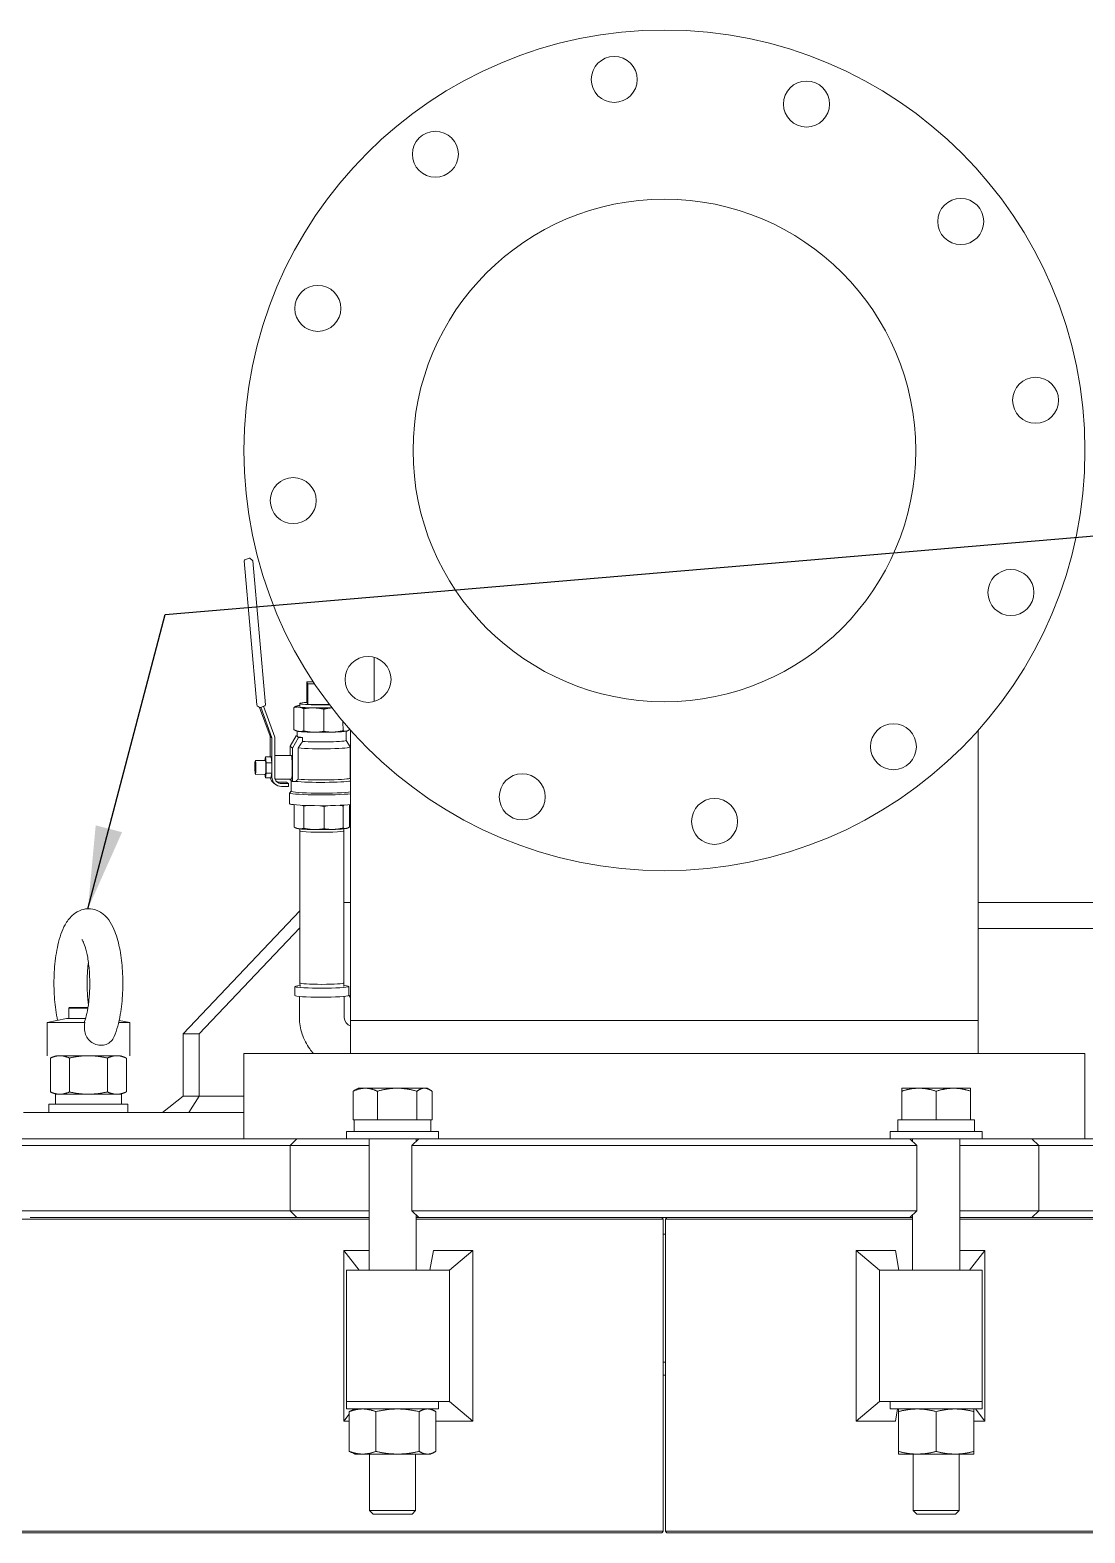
# Model space of a CAD drawing. Header units: inches. Extents: x 20 to 536, y 8 to 344.
# Drawn here: x 258.83 to 278.9, y 140.48 to 169.08 of the extents above; entities that cross this region are included whole.
import ezdxf

# ---------------------------------------------------------------- set-up
doc = ezdxf.new("R2010")
doc.units = ezdxf.units.IN
doc.header["$LTSCALE"] = 16
doc.header["$MEASUREMENT"] = 0
doc.layers.add('Symbol (ANSI)', color=7, linetype='Continuous', lineweight=25)
doc.layers.add('Visible (ANSI)', color=7, linetype='Continuous', lineweight=50)
doc.styles.add('MEMCOR Medium', font='arial.ttf')
doc.dimstyles.new('Default (ANSI)$7', dxfattribs={"dimscale": 16, "dimtxt": 0.15, "dimasz": 0.098425, "dimexe": 0.125, "dimexo": 0.0625, "dimgap": 0.031496, "dimtad": 0, "dimtih": 1, "dimtoh": 1, "dimdec": 4, "dimrnd": 1e-08, "dimzin": 3, "dimdsep": 46, "dimlunit": 5, "dimtxsty": 'MEMCOR Medium', "dimcen": 0.09, "dimdle": 0.393701, "dimclrd": 256, "dimclre": 256, "dimclrt": 256, "dimadec": 0, "dimazin": 1, "dimtfac": 0.8, "dimtofl": 0, "dimtmove": 0, "dimatfit": 3, "dimfxl": 1, "dimfrac": 1, "dimtolj": 1, "dimtzin": 4, "dimlwd": -1, "dimlwe": -1, "dimarcsym": 0})

msp = doc.modelspace()

# ---------------------------------------------------------------- linework, layer by layer
at = {"layer": 'Visible (ANSI)', "linetype": 'Continuous', "lineweight": 18}
for p, q in [((263.003096, 159.023916), (262.921486, 158.993715)), ((263.023442, 159.020594), (263.061238, 158.990145)), ((262.907932, 158.972303), (263.149002, 156.232742)), ((263.068939, 158.975715), (263.310008, 156.236155)), ((265.37808, 157.140855), (265.37808, 156.296897)), ((264.095355, 156.670317), (264.22221, 156.670738)), ((264.119144, 156.635155), (264.095355, 156.670317)), ((264.095355, 156.670317), (264.095574, 156.277421)), ((264.245539, 156.635574), (264.119144, 156.635155)), ((264.119144, 156.635155), (264.119364, 156.242259)), ((263.194499, 156.187864), (263.156702, 156.218313)), ((263.200268, 156.184573), (263.399583, 155.638325)), ((263.296455, 156.214742), (263.214844, 156.184542)), ((263.435318, 155.609537), (263.224242, 156.188019)), ((263.275117, 156.206846), (263.489464, 155.6194)), ((263.854128, 156.184995), (263.854366, 155.759518)), ((263.897469, 156.210778), (263.889858, 156.207265)), ((263.965873, 156.206467), (263.964152, 156.260465)), ((264.038609, 156.162001), (264.038847, 155.736523)), ((264.119364, 156.242259), (264.095574, 156.277421)), ((264.524482, 156.243602), (264.119364, 156.242259)), ((264.424737, 156.154216), (264.424975, 155.728738)), ((264.786464, 155.916151), (264.786562, 155.740724)), ((263.435318, 155.609537), (263.399583, 155.638325)), ((263.399583, 155.638325), (263.399803, 155.244104)), ((263.435737, 154.859151), (263.435318, 155.609537)), ((263.489464, 155.6194), (263.489793, 155.029607)), ((263.89856, 155.647859), (263.782661, 155.446052)), ((263.823756, 155.412945), (263.939655, 155.614753)), ((263.897732, 155.739133), (263.869328, 155.752207)), ((263.917645, 155.647966), (263.89856, 155.647859)), ((263.89856, 155.647859), (263.919107, 155.631306)), ((263.917653, 155.633653), (263.917597, 155.733667)), ((263.919107, 155.631306), (263.939655, 155.614753)), ((263.939655, 155.614753), (264.018872, 155.615198)), ((264.018872, 155.615198), (264.018914, 155.539765)), ((264.848695, 155.55874), (264.848597, 155.734187)), ((264.868456, 155.739675), (264.876066, 155.743188)), ((264.911793, 155.771213), (264.911796, 155.765458)), ((264.93208, 150.225967), (264.93208, 155.7484)), ((276.86808, 150.225967), (276.86808, 155.7484)), ((263.782661, 155.446052), (263.782758, 155.271951)), ((263.782661, 155.446052), (263.823756, 155.412945)), ((263.824111, 154.776896), (263.823756, 155.412945)), ((263.934086, 155.413565), (263.934417, 154.821068)), ((264.848695, 155.559289), (264.921131, 155.434328)), ((264.92183, 154.84056), (264.921499, 155.433058)), ((263.119207, 155.172522), (263.308738, 155.173586)), ((263.298605, 155.173529), (263.309359, 155.243596)), ((263.309359, 155.243596), (263.417662, 155.244204)), ((263.309359, 155.243596), (263.323159, 155.13227)), ((263.323159, 155.13227), (263.431463, 155.132878)), ((263.323159, 155.13227), (263.323271, 154.931762)), ((263.417662, 155.244204), (263.431463, 155.132878)), ((263.431463, 155.132878), (263.431575, 154.932371)), ((263.489659, 155.270304), (263.802152, 155.27206)), ((263.489793, 155.029607), (263.489889, 154.859455)), ((263.120673, 154.911526), (263.310204, 154.912591)), ((263.309583, 154.842581), (263.300911, 154.912538)), ((263.323271, 154.931762), (263.309583, 154.842581)), ((263.309583, 154.842581), (263.420477, 154.843204)), ((263.323271, 154.931762), (263.431575, 154.932371)), ((263.431575, 154.932371), (263.422031, 154.870193)), ((263.466266, 154.749299), (263.502001, 154.720511)), ((263.49703, 154.817939), (263.804693, 154.819667)), ((263.710954, 154.764941), (263.578833, 154.764199)), ((263.614568, 154.735411), (263.746689, 154.736153)), ((263.746689, 154.736153), (263.710954, 154.764941)), ((263.746689, 154.736153), (263.746719, 154.681942)), ((263.783011, 154.819545), (263.783016, 154.810002)), ((263.803564, 154.793449), (263.783016, 154.810002)), ((263.80186, 154.590582), (263.801746, 154.794913)), ((263.824111, 154.776896), (263.803564, 154.793449)), ((263.885303, 154.77724), (263.824111, 154.776896)), ((264.92183, 154.841662), (264.93208, 154.831465)), ((263.746719, 154.681942), (263.614598, 154.6812)), ((263.771368, 154.354201), (263.771253, 154.560002)), ((263.80186, 154.591773), (263.772507, 154.562507)), ((263.855401, 153.907308), (263.855163, 154.332786)), ((264.039881, 153.884314), (264.039644, 154.309791)), ((264.42601, 153.876529), (264.425772, 154.302006)), ((264.787597, 153.888514), (264.787359, 154.313992)), ((264.912831, 153.913249), (264.912595, 154.335087)), ((263.898767, 153.886924), (263.870363, 153.899997)), ((263.966661, 153.874871), (263.965506, 153.837311)), ((264.80161, 153.875337), (264.802807, 153.837779)), ((264.86949, 153.887466), (264.8771, 153.890979)), ((263.965505, 153.837258), (263.967122, 150.942395)), ((264.802808, 153.837725), (264.804425, 150.942862)), ((264.93208, 152.475967), (264.803568, 152.475967)), ((282.754894, 152.475967), (276.86808, 152.475967)), ((263.966356, 152.312839), (261.743859, 149.975967)), ((262.052876, 149.975967), (263.966538, 151.98811)), ((281.377697, 151.975967), (276.86808, 151.975967)), ((263.873308, 150.703854), (263.873213, 150.874371)), ((263.969289, 150.874372), (263.967123, 150.942341)), ((264.802334, 150.874837), (264.804424, 150.942809)), ((264.898505, 150.704446), (264.89841, 150.874944)), ((259.58108, 150.475967), (259.56858, 150.463467)), ((259.932569, 150.463467), (259.56858, 150.463467)), ((259.56858, 150.463467), (259.56858, 150.266972)), ((259.58108, 150.475967), (259.934621, 150.475967)), ((263.958975, 150.285074), (263.958751, 150.685802)), ((264.811129, 150.282798), (264.810903, 150.68607)), ((264.896628, 150.701625), (264.896628, 150.703136)), ((264.896628, 150.703136), (264.93208, 150.667775)), ((264.93208, 150.673489), (264.898503, 150.706979)), ((259.528237, 150.266972), (259.156178, 150.187889)), ((259.873544, 150.187889), (259.156178, 150.187889)), ((259.156178, 149.557967), (259.156178, 150.187889)), ((259.888807, 150.266972), (259.528237, 150.266972)), ((260.730981, 150.187889), (260.519276, 150.187889)), ((260.529104, 150.230799), (260.730981, 150.187889)), ((260.730981, 149.557967), (260.730981, 150.187889)), ((264.93108, 150.225967), (276.86908, 150.225967)), ((264.93108, 150.225967), (264.93108, 149.600967)), ((276.86908, 150.225967), (276.86908, 149.600967)), ((261.743859, 149.975967), (262.052876, 149.975967)), ((261.743859, 148.788467), (261.743859, 149.975967)), ((262.052876, 149.975967), (262.052876, 148.788467)), ((262.90008, 149.600967), (278.90008, 149.600967)), ((262.90008, 149.600967), (262.90008, 147.975967)), ((278.90008, 149.600967), (278.90008, 147.975967)), ((259.31858, 149.557967), (259.221892, 149.512881)), ((259.221892, 148.869054), (259.221892, 149.512881)), ((260.422512, 149.557967), (259.464648, 149.557967)), ((259.582736, 148.869054), (259.582736, 149.512881)), ((260.304424, 148.869054), (260.304424, 149.512881)), ((260.56858, 149.557967), (260.665268, 149.512881)), ((260.665268, 148.869054), (260.665268, 149.512881)), ((259.31858, 148.823967), (259.221892, 148.869054)), ((259.318104, 148.823967), (259.318104, 148.635967)), ((259.318104, 148.823967), (260.57608, 148.823967)), ((260.56858, 148.823967), (260.665268, 148.869054)), ((260.57608, 148.823967), (260.57608, 148.635967)), ((261.743859, 148.788467), (261.350086, 148.475967)), ((262.052876, 148.788467), (261.743859, 148.788467)), ((262.052876, 148.788467), (261.852239, 148.475967)), ((262.90008, 148.788467), (262.052876, 148.788467)), ((264.978945, 148.335596), (264.978945, 148.881005)), ((265.073948, 148.939596), (265.019899, 148.908391)), ((265.209508, 148.939596), (265.073948, 148.939596)), ((265.815573, 148.939596), (265.209508, 148.939596)), ((265.440072, 148.335596), (265.440072, 148.881005)), ((266.336013, 148.939596), (265.815573, 148.939596)), ((266.191075, 148.335596), (266.191075, 148.881005)), ((266.385948, 148.939596), (266.336013, 148.939596)), ((266.385948, 148.939596), (266.439997, 148.908391)), ((266.480951, 148.335596), (266.480951, 148.881005)), ((275.742212, 148.939596), (275.414212, 148.939596)), ((275.414212, 148.335596), (275.414212, 148.881005)), ((276.398212, 148.939596), (275.742212, 148.939596)), ((276.070212, 148.335596), (276.070212, 148.881005)), ((276.726212, 148.939596), (276.398212, 148.939596)), ((276.726212, 148.335596), (276.726212, 148.881005)), ((258.706327, 148.475967), (259.336363, 148.475967)), ((260.69358, 148.635967), (259.19358, 148.635967)), ((259.19358, 148.635967), (259.19358, 148.475967)), ((262.90008, 148.475967), (259.336363, 148.475967)), ((260.69358, 148.635967), (260.69358, 148.475967)), ((265.209508, 148.335596), (264.978945, 148.335596)), ((265.000448, 148.335592), (266.459448, 148.335592)), ((265.000448, 148.116592), (265.000448, 148.335592)), ((265.073948, 148.335596), (265.073948, 148.335592)), ((265.440072, 148.335596), (265.209508, 148.335596)), ((265.815573, 148.335596), (265.440072, 148.335596)), ((266.191075, 148.335596), (265.815573, 148.335596)), ((266.336013, 148.335596), (266.191075, 148.335596)), ((266.480951, 148.335596), (266.336013, 148.335596)), ((266.385948, 148.335596), (266.385948, 148.335592)), ((266.459448, 148.116592), (266.459448, 148.335592)), ((275.340712, 148.335592), (276.799712, 148.335592)), ((275.340712, 148.116592), (275.340712, 148.335592)), ((275.742212, 148.335596), (275.414212, 148.335596)), ((275.414212, 148.335596), (275.414212, 148.335592)), ((276.070212, 148.335596), (275.742212, 148.335596)), ((276.398212, 148.335596), (276.070212, 148.335596)), ((276.726212, 148.335596), (276.398212, 148.335596)), ((276.726212, 148.335596), (276.726212, 148.335592)), ((276.799712, 148.116592), (276.799712, 148.335592)), ((259.17693, 147.975967), (258.356136, 147.975967)), ((259.17693, 147.975967), (263.680172, 147.975967)), ((263.909439, 147.975967), (263.680172, 147.975967)), ((263.909439, 147.975967), (263.779439, 147.845967)), ((263.909439, 147.975967), (264.577469, 147.975967)), ((264.577469, 147.975967), (264.849984, 147.975967)), ((264.849984, 147.975967), (264.993543, 147.975967)), ((266.604948, 148.116592), (264.854948, 148.116592)), ((264.854948, 147.975967), (264.854948, 148.116592)), ((264.993543, 147.975967), (266.227819, 147.975967)), ((265.282448, 147.975967), (265.282448, 145.475967)), ((266.227819, 147.975967), (266.097819, 147.845967)), ((266.177448, 147.975967), (266.177448, 147.925597)), ((266.227819, 147.975967), (266.327672, 147.975967)), ((266.327672, 147.975967), (266.603768, 147.975967)), ((266.603768, 147.975967), (267.594293, 147.975967)), ((266.604948, 147.975967), (266.604948, 148.116592)), ((267.783311, 147.975967), (267.594293, 147.975967)), ((268.462943, 147.975967), (267.783311, 147.975967)), ((268.462943, 147.975967), (273.337217, 147.975967)), ((274.016849, 147.975967), (273.337217, 147.975967)), ((274.205867, 147.975967), (274.016849, 147.975967)), ((274.205867, 147.975967), (275.196392, 147.975967)), ((276.945212, 148.116592), (275.195212, 148.116592)), ((275.195212, 147.975967), (275.195212, 148.116592)), ((275.196392, 147.975967), (275.472488, 147.975967)), ((275.472488, 147.975967), (275.572341, 147.975967)), ((275.572341, 147.975967), (275.702341, 147.845967)), ((275.572341, 147.975967), (276.806616, 147.975967)), ((275.622712, 147.975967), (275.622712, 147.925597)), ((276.517712, 147.975967), (276.517712, 145.475967)), ((276.806616, 147.975967), (276.950176, 147.975967)), ((276.945212, 147.975967), (276.945212, 148.116592)), ((276.950176, 147.975967), (277.222691, 147.975967)), ((277.222691, 147.975967), (277.89072, 147.975967)), ((278.119988, 147.975967), (277.89072, 147.975967)), ((277.89072, 147.975967), (278.02072, 147.845967)), ((278.119988, 147.975967), (282.62323, 147.975967)), ((258.464227, 147.845967), (259.115651, 147.845967)), ((263.642432, 147.845967), (259.115651, 147.845967)), ((263.642432, 147.845967), (263.779439, 147.845967)), ((264.547289, 147.845967), (263.779439, 147.845967)), ((263.779439, 147.845967), (263.779439, 146.605967)), ((264.821105, 147.845967), (264.547289, 147.845967)), ((265.121837, 147.845967), (264.821105, 147.845967)), ((265.121837, 147.845967), (265.282448, 147.845967)), ((266.305847, 147.845967), (266.097819, 147.845967)), ((266.097819, 147.845967), (266.097819, 146.605967)), ((266.58326, 147.845967), (266.305847, 147.845967)), ((267.721795, 147.845967), (266.58326, 147.845967)), ((267.721795, 147.845967), (267.910813, 147.845967)), ((267.910813, 147.845967), (268.450203, 147.845967)), ((273.349957, 147.845967), (268.450203, 147.845967)), ((273.349957, 147.845967), (273.889347, 147.845967)), ((273.889347, 147.845967), (274.078365, 147.845967)), ((275.2169, 147.845967), (274.078365, 147.845967)), ((275.494313, 147.845967), (275.2169, 147.845967)), ((275.702341, 147.845967), (275.494313, 147.845967)), ((275.702341, 147.845967), (275.702341, 146.605967)), ((276.517712, 147.845967), (276.678323, 147.845967)), ((276.979055, 147.845967), (276.678323, 147.845967)), ((277.252871, 147.845967), (276.979055, 147.845967)), ((278.02072, 147.845967), (277.252871, 147.845967)), ((278.02072, 147.845967), (278.157728, 147.845967)), ((278.02072, 147.845967), (278.02072, 146.605967)), ((282.684509, 147.845967), (278.157728, 147.845967)), ((265.282448, 146.444717), (256.62429, 146.444717)), ((259.115651, 146.605967), (258.464227, 146.605967)), ((258.833686, 146.475967), (263.909439, 146.475967)), ((259.115651, 146.605967), (263.642432, 146.605967)), ((263.779439, 146.605967), (263.642432, 146.605967)), ((263.779439, 146.605967), (264.547289, 146.605967)), ((263.909439, 146.475967), (263.779439, 146.605967)), ((264.577469, 146.475967), (263.909439, 146.475967)), ((264.547289, 146.605967), (264.821105, 146.605967)), ((264.849984, 146.475967), (264.577469, 146.475967)), ((264.821105, 146.605967), (265.121837, 146.605967)), ((264.994335, 146.475967), (264.849984, 146.475967)), ((264.994335, 146.475967), (265.282448, 146.475967)), ((265.282448, 146.605967), (265.121837, 146.605967)), ((266.097819, 146.605967), (266.305847, 146.605967)), ((266.227819, 146.475967), (266.097819, 146.605967)), ((266.177448, 146.526338), (266.177448, 145.475967)), ((266.177448, 146.475967), (266.227819, 146.475967)), ((270.878262, 146.444717), (266.177448, 146.444717)), ((266.327672, 146.475967), (266.227819, 146.475967)), ((266.305847, 146.605967), (266.58326, 146.605967)), ((266.603768, 146.475967), (266.327672, 146.475967)), ((266.58326, 146.605967), (267.721795, 146.605967)), ((267.594293, 146.475967), (266.603768, 146.475967)), ((267.594293, 146.475967), (267.783311, 146.475967)), ((267.910813, 146.605967), (267.721795, 146.605967)), ((267.783311, 146.475967), (268.118013, 146.475967)), ((268.450203, 146.605967), (267.910813, 146.605967)), ((268.118013, 146.475967), (270.853857, 146.475967)), ((268.450203, 146.605967), (273.349957, 146.605967)), ((270.946303, 146.475967), (270.853857, 146.475967)), ((270.878262, 140.507217), (270.878262, 146.444717)), ((275.622712, 146.444717), (270.921898, 146.444717)), ((270.921898, 146.444717), (270.921898, 140.507217)), ((270.946303, 146.475967), (273.682147, 146.475967)), ((273.889347, 146.605967), (273.349957, 146.605967)), ((273.682147, 146.475967), (274.016849, 146.475967)), ((274.078365, 146.605967), (273.889347, 146.605967)), ((274.016849, 146.475967), (274.205867, 146.475967)), ((274.078365, 146.605967), (275.2169, 146.605967)), ((275.196392, 146.475967), (274.205867, 146.475967)), ((275.472488, 146.475967), (275.196392, 146.475967)), ((275.2169, 146.605967), (275.494313, 146.605967)), ((275.572341, 146.475967), (275.472488, 146.475967)), ((275.494313, 146.605967), (275.702341, 146.605967)), ((275.572341, 146.475967), (275.702341, 146.605967)), ((275.572341, 146.475967), (275.622712, 146.475967)), ((275.622712, 146.526338), (275.622712, 145.475967)), ((276.678323, 146.605967), (276.517712, 146.605967)), ((276.517712, 146.475967), (276.805825, 146.475967)), ((285.17587, 146.444717), (276.517712, 146.444717)), ((276.678323, 146.605967), (276.979055, 146.605967)), ((276.950176, 146.475967), (276.805825, 146.475967)), ((277.222691, 146.475967), (276.950176, 146.475967)), ((276.979055, 146.605967), (277.252871, 146.605967)), ((277.89072, 146.475967), (277.222691, 146.475967)), ((277.252871, 146.605967), (278.02072, 146.605967)), ((277.89072, 146.475967), (278.02072, 146.605967)), ((277.89072, 146.475967), (282.966474, 146.475967)), ((278.157728, 146.605967), (278.02072, 146.605967)), ((278.157728, 146.605967), (282.684509, 146.605967)), ((270.878262, 146.160967), (270.921898, 146.160967)), ((264.802852, 145.850813), (264.802852, 142.601121)), ((264.802852, 145.850813), (265.282448, 145.850813)), ((264.802852, 145.850813), (265.094206, 145.475967)), ((266.506679, 145.850813), (266.440803, 145.475967)), ((266.506679, 145.850813), (267.254513, 145.850813)), ((267.254513, 145.850813), (266.81058, 145.475967)), ((267.254513, 142.601121), (267.254513, 145.850813)), ((274.545647, 145.850813), (274.545647, 142.601121)), ((274.545647, 145.850813), (275.293481, 145.850813)), ((274.545647, 145.850813), (274.98958, 145.475967)), ((275.293481, 145.850813), (275.359357, 145.475967)), ((276.517712, 145.850813), (276.997308, 145.850813)), ((276.997308, 145.850813), (276.705954, 145.475967)), ((276.997308, 142.601121), (276.997308, 145.850813)), ((264.854948, 145.475967), (266.588135, 145.475967)), ((264.854948, 142.975967), (264.854948, 145.475967)), ((266.588135, 145.475967), (266.81058, 145.475967)), ((266.81058, 142.975967), (266.81058, 145.475967)), ((275.212025, 145.475967), (274.98958, 145.475967)), ((274.98958, 145.475967), (274.98958, 142.975967)), ((275.212025, 145.475967), (276.945212, 145.475967)), ((276.945212, 142.975967), (276.945212, 145.475967)), ((270.878262, 143.725967), (270.921898, 143.725967)), ((270.921898, 143.475967), (270.878262, 143.475967)), ((264.802852, 142.601121), (264.906821, 142.734885)), ((266.588135, 142.975967), (264.854948, 142.975967)), ((266.588135, 142.975967), (264.854948, 142.975967)), ((264.854948, 142.975967), (264.854948, 142.835342)), ((264.854948, 142.835342), (266.604948, 142.835342)), ((264.906821, 142.02821), (264.906821, 142.783475)), ((265.010948, 142.835342), (264.951708, 142.807718)), ((264.970097, 142.816293), (264.984903, 142.835342)), ((265.412233, 142.02821), (265.412233, 142.783475)), ((266.23536, 142.02821), (266.23536, 142.783475)), ((266.448948, 142.835342), (266.508188, 142.807718)), ((266.466995, 142.826927), (266.465516, 142.835342)), ((266.553075, 142.02821), (266.553075, 142.783475)), ((266.81058, 142.975967), (266.588135, 142.975967)), ((266.604948, 142.975967), (266.604948, 142.835342)), ((267.254513, 142.601121), (266.81058, 142.975967)), ((274.545647, 142.601121), (274.98958, 142.975967)), ((274.98958, 142.975967), (275.212025, 142.975967)), ((275.195212, 142.975967), (275.195212, 142.835342)), ((275.195212, 142.835342), (276.945212, 142.835342)), ((276.945212, 142.975967), (275.212025, 142.975967)), ((276.945212, 142.975967), (275.212025, 142.975967)), ((275.293481, 142.601121), (275.334643, 142.835342)), ((275.351212, 142.02821), (275.351212, 142.783475)), ((276.070212, 142.02821), (276.070212, 142.783475)), ((276.789212, 142.02821), (276.789212, 142.783475)), ((276.997308, 142.601121), (276.815257, 142.835342)), ((276.945212, 142.975967), (276.945212, 142.835342)), ((264.906821, 142.601121), (264.802852, 142.601121)), ((267.254513, 142.601121), (266.553075, 142.601121)), ((275.293481, 142.601121), (274.545647, 142.601121)), ((276.997308, 142.601121), (276.789212, 142.601121)), ((265.010948, 141.976342), (264.951708, 142.003966)), ((265.010948, 141.976342), (265.159527, 141.976342)), ((265.159527, 141.976342), (265.823796, 141.976342)), ((265.292448, 141.976342), (265.292448, 140.901707)), ((265.823796, 141.976342), (266.394218, 141.976342)), ((266.167448, 141.976342), (266.167448, 140.901707)), ((266.394218, 141.976342), (266.448948, 141.976342)), ((266.448948, 141.976342), (266.508188, 142.003966)), ((275.351212, 141.976342), (275.710712, 141.976342)), ((275.632712, 141.976342), (275.632712, 140.901707)), ((275.710712, 141.976342), (276.429712, 141.976342)), ((276.429712, 141.976342), (276.789212, 141.976342)), ((276.507712, 141.976342), (276.507712, 140.901707)), ((265.292448, 140.901707), (266.167448, 140.901707)), ((265.360609, 140.835592), (265.292448, 140.901707)), ((266.099287, 140.835592), (265.360609, 140.835592)), ((266.099287, 140.835592), (266.167448, 140.901707)), ((275.632712, 140.901707), (276.507712, 140.901707)), ((275.700873, 140.835592), (275.632712, 140.901707)), ((276.439551, 140.835592), (275.700873, 140.835592)), ((276.439551, 140.835592), (276.507712, 140.901707)), ((245.898858, 140.507217), (270.878262, 140.507217)), ((270.853857, 140.475967), (245.930108, 140.475967)), ((270.921898, 140.507217), (295.901301, 140.507217)), ((295.870051, 140.475967), (270.946303, 140.475967))]:
    msp.add_line(p, q, dxfattribs=at)
for centre, radius in [((270.90008, 161.075967), 8), ((269.945477, 168.136729), 0.4375), ((273.603751, 167.668068), 0.4375), ((266.542989, 166.713465), 0.4375), ((270.90008, 161.075967), 4.781), ((276.537578, 165.433059), 0.4375), ((264.307979, 163.779638), 0.4375), ((277.960842, 162.03057), 0.4375), ((263.839318, 160.121365), 0.4375), ((277.492181, 158.372297), 0.4375), ((265.262582, 156.718876), 0.4375), ((275.257171, 155.43847), 0.4375), ((268.196409, 154.483867), 0.4375), ((271.854683, 154.015206), 0.4375)]:
    msp.add_circle(centre, radius, dxfattribs=at)
for centre, start, end in [((263.010343, 159.004334), 51.1451734, 110.3074223), ((262.928732, 158.974133), 110.3074223, 185.0288218), ((263.048139, 158.973885), 5.0288218, 51.1451734), ((263.169801, 156.234573), 185.0288218, 231.1451734), ((263.207598, 156.204124), 231.1451734, 290.3074223), ((263.289209, 156.234325), 290.3074223, 5.0288218)]:
    msp.add_arc(centre, 0.02088, start, end, dxfattribs=at)
for centre, major_axis, ratio, start_param, end_param in [((264.382833, 156.206753), (-0.49, -0.000274), 0.063877424, 5.96952264, 6.754920803), ((264.382833, 156.206753), (-0.49, -0.000274), 0.063877424, 5.732161641, 5.96952264), ((264.382803, 156.260753), (-0.418652, -0.000234), 0.063877424, 5.46844588, 8.214235805), ((264.382833, 156.206753), (0.49, 0.000274), 0.063877424, 3.61332815, 4.398726313), ((264.382833, 156.206753), (0.49, 0.000274), 0.063877424, 4.398726313, 5.114675457), ((264.383091, 155.7437), (-0.49, -0.000274), 0.063877424, 0.137700665, 0.471735496), ((264.383153, 155.633913), (-0.4655, -0.00026), 0.063877424, 0, 0.079036415), ((264.383153, 155.633913), (-0.4655, -0.00026), 0.063877424, 0.079036415, 0.671996786), ((264.383091, 155.7437), (-0.49, -0.000274), 0.063877424, 0.471735496, 1.25713366), ((264.383091, 155.7437), (-0.49, -0.000274), 0.063877424, 1.25713366, 2.042531823), ((264.383091, 155.7437), (0.49, 0.000274), 0.063877424, 5.184124477, 5.96952264), ((264.383091, 155.7437), (0.49, 0.000274), 0.063877424, 5.96952264, 6.145484642), ((264.383265, 155.432757), (0.538234, 0.000301), 0.063877424, 3.72505216, 6.320148843), ((264.383195, 155.55848), (0.4655, 0.00026), 0.063877424, 3.81358944, 6.283185307), ((263.309471, 155.043088), (-0.000733, 0.130498), 0.078792909, 3.141592654, 6.283185307), ((263.803423, 155.045863), (0.001271, -0.226196), 0.078792909, 0, 3.141592654), ((263.578763, 154.888943), (-0.112497, -0.139644), 0.994842375, 5.64694304, 6.283185307), ((263.600792, 154.871197), (-0.169092, -0.076103), 0.82691528, 5.791057542, 5.961509493), ((263.614498, 154.860155), (-0.112497, -0.139644), 0.994842375, 5.393620441, 6.964416768), ((263.614498, 154.860155), (-0.078419, -0.097342), 0.994842375, 5.393620441, 6.964416768), ((263.578763, 154.888943), (-0.078419, -0.097342), 0.994842375, 0.1855679, 0.681231461), ((264.38362, 154.796708), (0.581875, 0.000325), 0.063877424, 3.684099124, 5.942604718), ((264.383596, 154.84026), (0.538234, 0.000301), 0.063877424, 3.72505216, 6.283185307), ((264.383752, 154.560345), (-0.6125, -0.000342), 0.063877424, 6.219133374, 8.962889912), ((264.383735, 154.590907), (-0.581875, -0.000325), 0.063877424, 0, 2.800421045), ((264.383867, 154.354544), (-0.6125, -0.000342), 0.063877424, 0, 2.679283588), ((264.384126, 153.891491), (-0.49, -0.000274), 0.063877424, 0.137700665, 0.471735496), ((264.384126, 153.891491), (-0.49, -0.000274), 0.063877424, 0.471735496, 1.25713366), ((264.384126, 153.891491), (0.49, 0.000274), 0.063877424, 5.184124477, 5.96952264), ((264.384126, 153.891491), (0.49, 0.000274), 0.063877424, 5.96952264, 6.145484642), ((264.384156, 153.837491), (0.418652, 0.000234), 0.063877424, 3.139592398, 6.285185563), ((264.384126, 153.891491), (-0.49, -0.000274), 0.063877424, 1.25713366, 2.042531823), ((264.385811, 150.874658), (-0.512598, -0.000286), 0.063877424, 5.6629406, 10.045022668), ((264.385773, 150.942629), (0.418652, 0.000234), 0.063877424, 3.141592654, 6.283185307), ((264.385907, 150.70414), (-0.512598, -0.000286), 0.063877424, 0, 3.05596752), ((264.385621, 151.215692), (-0.512546, 0.51226), 0.036329642, 3.092301463, 3.177926597), ((264.976326, 150.282798), (-0.16369, 0.022316), 0.997919597, 0.135773269, 1.428574318)]:
    msp.add_ellipse(centre, major_axis=major_axis, ratio=ratio, start_param=start_param, end_param=end_param, dxfattribs=at)
msp.add_ellipse((263.11994, 155.042024), major_axis=(-0.000733, 0.130498), ratio=0.078792909, dxfattribs=at)
for points, weights in [([(263.854128, 156.184995), (263.87256, 156.199279), (263.889858, 156.207265)], [1.07162109099, 1.06288726491, 1.04083918758]), ([(263.946358, 156.192285), (263.902063, 156.197806), (263.854128, 156.184995)], [1, 1.0562990584, 1.07162109099]), ([(264.038609, 156.162001), (263.990653, 156.186764), (263.946358, 156.192285)], [1.07162109099, 1.0562990584, 1]), ([(264.231663, 156.176896), (264.13895, 156.178765), (264.038609, 156.162001)], [1, 1.0562990584, 1.07162109099]), ([(264.424737, 156.154216), (264.324375, 156.175026), (264.231663, 156.176896)], [1.07162109099, 1.0562990584, 1]), ([(264.575175, 156.17744), (264.502838, 156.172421), (264.424737, 156.154216)], [1.01764138006, 1.05885478688, 1.07162109099]), ([(263.854366, 155.759518), (263.902321, 155.734754), (263.946617, 155.729233)], [1.07162109099, 1.0562990584, 1]), ([(263.946617, 155.729233), (263.990912, 155.723712), (264.038847, 155.736523)], [1, 1.0562990584, 1.07162109099]), ([(264.038847, 155.736523), (264.139209, 155.715712), (264.231921, 155.713843)], [1.07162109099, 1.0562990584, 1]), ([(264.231921, 155.713843), (264.324634, 155.711974), (264.424975, 155.728738)], [1, 1.0562990584, 1.07162109099]), ([(264.424975, 155.728738), (264.518959, 155.713066), (264.605779, 155.715943)], [1.07162109099, 1.0562990584, 1]), ([(264.605779, 155.715943), (264.692599, 155.718821), (264.786562, 155.740724)], [1, 1.0562990584, 1.07162109099]), ([(264.786562, 155.740724), (264.81912, 155.728364), (264.84919, 155.734303)], [1.07162109099, 1.0562990584, 1]), ([(264.84919, 155.734303), (264.879259, 155.740242), (264.911796, 155.765458)], [1, 1.0562990584, 1.07162109099]), ([(264.018914, 155.539765), (263.979573, 155.482927), (263.934086, 155.413565)], [1, 1.00361912604, 1]), ([(263.934417, 154.821068), (263.910817, 154.800242), (263.885303, 154.77724)], [1.00000480453, 1.0009720909, 1]), ([(263.855163, 154.332786), (263.856142, 154.333545), (263.857117, 154.334285)], [1.05740736242, 1.05716060999, 1.05687603105]), ([(263.859842, 154.333996), (263.857511, 154.333413), (263.855163, 154.332786)], [1.05650422017, 1.05700586492, 1.05740736242]), ([(264.039644, 154.309791), (264.024647, 154.317535), (264.010252, 154.323333)], [1.05740736242, 1.05484929998, 1.04822590857]), ([(264.110029, 154.319394), (264.07564, 154.315805), (264.039644, 154.309791)], [1.04619416051, 1.05447386294, 1.05740736242]), ([(264.425772, 154.302006), (264.386012, 154.310251), (264.34817, 154.315465)], [1.05740736242, 1.05416875594, 1.04441401894]), ([(264.497497, 154.316161), (264.46251, 154.31057), (264.425772, 154.302006)], [1.04466695344, 1.05421092691, 1.05740736242]), ([(264.787359, 154.313992), (264.756299, 154.319171), (264.72654, 154.322305)], [1.05740736242, 1.05470433012, 1.04746213374]), ([(264.804965, 154.326366), (264.796323, 154.320939), (264.787359, 154.313992)], [1.04974165739, 1.05515307424, 1.05740736242]), ([(263.855401, 153.907308), (263.903356, 153.882545), (263.947651, 153.877024)], [1.05740736242, 1.04927042368, 1]), ([(263.947651, 153.877024), (263.991947, 153.871502), (264.039881, 153.884314)], [1, 1.04927042368, 1.05740736242]), ([(264.039881, 153.884314), (264.140243, 153.863503), (264.232956, 153.861634)], [1.05740736242, 1.04927042368, 1]), ([(264.232956, 153.861634), (264.325669, 153.859765), (264.42601, 153.876529)], [1, 1.04927042368, 1.05740736242]), ([(264.42601, 153.876529), (264.519994, 153.860856), (264.606814, 153.863734)], [1.05740736242, 1.04927042368, 1]), ([(264.606814, 153.863734), (264.693634, 153.866612), (264.787597, 153.888514)], [1, 1.04927042368, 1.05740736242]), ([(264.787597, 153.888514), (264.820155, 153.876155), (264.850224, 153.882094)], [1.05740736242, 1.04927042368, 1]), ([(264.850224, 153.882094), (264.880294, 153.888033), (264.912831, 153.913249)], [1, 1.04927042368, 1.05740736242]), ([(259.402314, 149.557967), (259.31858, 149.557967), (259.221892, 149.512881)], [1, 1.0379548493, 1]), ([(259.582736, 149.512881), (259.486048, 149.557967), (259.402314, 149.557967)], [1, 1.0379548493, 1]), ([(259.94358, 149.557967), (259.776112, 149.557967), (259.582736, 149.512881)], [1, 1.0379548493, 1]), ([(260.304424, 149.512881), (260.111048, 149.557967), (259.94358, 149.557967)], [1, 1.0379548493, 1]), ([(260.484846, 149.557967), (260.401112, 149.557967), (260.304424, 149.512881)], [1, 1.0379548493, 1]), ([(260.665268, 149.512881), (260.56858, 149.557967), (260.484846, 149.557967)], [1, 1.0379548493, 1]), ([(259.221892, 148.869054), (259.31858, 148.823967), (259.402314, 148.823967)], [1, 1.0379548493, 1]), ([(259.402314, 148.823967), (259.486048, 148.823967), (259.582736, 148.869054)], [1, 1.0379548493, 1]), ([(259.582736, 148.869054), (259.776112, 148.823967), (259.94358, 148.823967)], [1, 1.0379548493, 1]), ([(259.94358, 148.823967), (260.111048, 148.823967), (260.304424, 148.869054)], [1, 1.0379548493, 1]), ([(260.304424, 148.869054), (260.401112, 148.823967), (260.484846, 148.823967)], [1, 1.0379548493, 1]), ([(260.484846, 148.823967), (260.56858, 148.823967), (260.665268, 148.869054)], [1, 1.0379548493, 1]), ([(265.209508, 148.939596), (265.102504, 148.939596), (264.978945, 148.881005)], [1, 1.0379548493, 1]), ([(264.978945, 148.881005), (265.000084, 148.896951), (265.019899, 148.908391)], [1, 1.01005189042, 1.01477953359]), ([(265.440072, 148.881005), (265.316513, 148.939596), (265.209508, 148.939596)], [1, 1.0379548493, 1]), ([(265.815573, 148.939596), (265.641302, 148.939596), (265.440072, 148.881005)], [1, 1.0379548493, 1]), ([(266.191075, 148.881005), (265.989844, 148.939596), (265.815573, 148.939596)], [1, 1.0379548493, 1]), ([(266.336013, 148.939596), (266.268747, 148.939596), (266.191075, 148.881005)], [1, 1.0379548493, 1]), ([(266.480951, 148.881005), (266.403279, 148.939596), (266.336013, 148.939596)], [1, 1.0379548493, 1]), ([(275.414212, 148.881005), (275.414212, 148.939596), (275.414212, 148.939596)], [1, 1.0379548493, 1]), ([(275.742212, 148.939596), (275.589986, 148.939596), (275.414212, 148.881005)], [1, 1.0379548493, 1]), ([(276.070212, 148.881005), (275.894437, 148.939596), (275.742212, 148.939596)], [1, 1.0379548493, 1]), ([(276.398212, 148.939596), (276.245986, 148.939596), (276.070212, 148.881005)], [1, 1.0379548493, 1]), ([(276.726212, 148.881005), (276.550437, 148.939596), (276.398212, 148.939596)], [1, 1.0379548493, 1]), ([(276.726212, 148.939596), (276.726212, 148.939596), (276.726212, 148.881005)], [1, 1.0379548493, 1]), ([(265.159527, 142.835342), (265.042246, 142.835342), (264.906821, 142.783475)], [1, 1.0379548493, 1]), ([(264.906821, 142.783475), (264.92999, 142.797591), (264.951708, 142.807718)], [1, 1.01005189042, 1.01477953359]), ([(265.412233, 142.783475), (265.276808, 142.835342), (265.159527, 142.835342)], [1, 1.0379548493, 1]), ([(265.823796, 142.835342), (265.632789, 142.835342), (265.412233, 142.783475)], [1, 1.0379548493, 1]), ([(266.23536, 142.783475), (266.014804, 142.835342), (265.823796, 142.835342)], [1, 1.0379548493, 1]), ([(266.394218, 142.835342), (266.320491, 142.835342), (266.23536, 142.783475)], [1, 1.0379548493, 1]), ([(266.553075, 142.783475), (266.467944, 142.835342), (266.394218, 142.835342)], [1, 1.0379548493, 1]), ([(275.351212, 142.783475), (275.351212, 142.835342), (275.351212, 142.835342)], [1, 1.0379548493, 1]), ([(275.710712, 142.835342), (275.543867, 142.835342), (275.351212, 142.783475)], [1, 1.0379548493, 1]), ([(276.070212, 142.783475), (275.877556, 142.835342), (275.710712, 142.835342)], [1, 1.0379548493, 1]), ([(276.429712, 142.835342), (276.262867, 142.835342), (276.070212, 142.783475)], [1, 1.0379548493, 1]), ([(276.789212, 142.783475), (276.596556, 142.835342), (276.429712, 142.835342)], [1, 1.0379548493, 1]), ([(276.789212, 142.835342), (276.789212, 142.835342), (276.789212, 142.783475)], [1, 1.0379548493, 1]), ([(264.951708, 142.003966), (264.92999, 142.014094), (264.906821, 142.02821)], [1.01477953359, 1.01005189042, 1]), ([(264.906821, 142.02821), (265.042246, 141.976342), (265.159527, 141.976342)], [1, 1.0379548493, 1]), ([(265.159527, 141.976342), (265.276808, 141.976342), (265.412233, 142.02821)], [1, 1.0379548493, 1]), ([(265.412233, 142.02821), (265.632789, 141.976342), (265.823796, 141.976342)], [1, 1.0379548493, 1]), ([(265.823796, 141.976342), (266.014804, 141.976342), (266.23536, 142.02821)], [1, 1.0379548493, 1]), ([(266.23536, 142.02821), (266.320491, 141.976342), (266.394218, 141.976342)], [1, 1.0379548493, 1]), ([(266.394218, 141.976342), (266.467944, 141.976342), (266.553075, 142.02821)], [1, 1.0379548493, 1]), ([(275.351212, 141.976342), (275.351212, 141.976342), (275.351212, 142.02821)], [1, 1.0379548493, 1]), ([(275.351212, 142.02821), (275.543867, 141.976342), (275.710712, 141.976342)], [1, 1.0379548493, 1]), ([(275.710712, 141.976342), (275.877556, 141.976342), (276.070212, 142.02821)], [1, 1.0379548493, 1]), ([(276.070212, 142.02821), (276.262867, 141.976342), (276.429712, 141.976342)], [1, 1.0379548493, 1]), ([(276.429712, 141.976342), (276.596556, 141.976342), (276.789212, 142.02821)], [1, 1.0379548493, 1]), ([(276.789212, 142.02821), (276.789212, 141.976342), (276.789212, 141.976342)], [1, 1.0379548493, 1])]:
    msp.add_rational_spline(points, weights, degree=2, dxfattribs=at)
for points, knots in [([(260.433666, 149.920872), (260.486503, 150.045116), (260.523732, 150.18601), (260.573488, 150.472015), (260.588283, 150.612479), (260.601431, 150.893488), (260.600445, 151.033606), (260.583662, 151.306907), (260.567878, 151.439933), (260.520447, 151.693981), (260.488497, 151.813701), (260.396264, 152.046385), (260.339491, 152.159779), (260.190352, 152.276971), (260.158023, 152.29763), (260.06556, 152.339586), (259.998531, 152.355018), (259.874779, 152.351421), (259.819556, 152.337765), (259.716697, 152.292915), (259.671651, 152.260195), (259.576556, 152.171569), (259.536081, 152.112666), (259.438626, 151.936437), (259.396319, 151.808167), (259.333754, 151.535766), (259.313024, 151.395546), (259.289498, 151.113522), (259.285639, 150.972717), (259.292972, 150.69569), (259.303994, 150.559561), (259.332088, 150.361881), (259.344, 150.294935), (259.358055, 150.230799)], [3.76997474, 3.76997474, 3.76997474, 3.76997474, 4.199633872, 4.199633872, 4.562111984, 4.562111984, 4.908551755, 4.908551755, 5.255872151, 5.255872151, 5.621018122, 5.621018122, 6.044973597, 6.044973597, 6.143872022, 6.143872022, 6.292166437, 6.292166437, 6.417122265, 6.417122265, 6.563591586, 6.563591586, 6.792759569, 6.792759569, 7.21480781, 7.21480781, 7.590322168, 7.590322168, 7.939428638, 7.939428638, 8.285042975, 8.285042975, 8.470848641, 8.470848641, 8.470848641, 8.470848641]), ([(259.869964, 150.208515), (259.884775, 150.250032), (259.899649, 150.301925), (259.927811, 150.428808), (259.940626, 150.506085), (259.960222, 150.677229), (259.966538, 150.771898), (259.970615, 150.965916), (259.968168, 151.065324), (259.954687, 151.255064), (259.943709, 151.345474), (259.915871, 151.503786), (259.899238, 151.572596), (259.866328, 151.677121), (259.850021, 151.715761), (259.827653, 151.758254), (259.819972, 151.767977), (259.819972, 151.767977)], [3.855418872, 3.855418872, 3.855418872, 3.855418872, 4.089515218, 4.089515218, 4.35754583, 4.35754583, 4.644492531, 4.644492531, 4.938376462, 4.938376462, 5.229728656, 5.229728656, 5.507149186, 5.507149186, 5.752341895, 5.752341895, 5.939346633, 5.939346633, 5.939346633, 5.939346633]), ([(259.94358, 151.335324), (259.937231, 151.288327), (259.931957, 151.239176), (259.920371, 151.095348), (259.917019, 150.997449), (259.919171, 150.80175), (259.924786, 150.703966), (259.937208, 150.586464), (259.940246, 150.561193), (259.94358, 150.536517)], [7.4418463226, 7.4418463226, 7.4418463226, 7.4418463226, 7.5989849081, 7.5989849081, 7.889546922, 7.889546922, 8.1836073434, 8.1836073434, 8.2661169453, 8.2661169453, 8.2661169453, 8.2661169453]), ([(260.433667, 149.92087), (260.430226, 149.912782), (260.426575, 149.905097), (260.405196, 149.864355), (260.382304, 149.835975), (260.325876, 149.790954), (260.293155, 149.77502), (260.221416, 149.756963), (260.183046, 149.75507), (260.106069, 149.765637), (260.068166, 149.777943), (259.999641, 149.815404), (259.969589, 149.83963), (259.921092, 149.897001), (259.902985, 149.928614), (259.876546, 150.000141), (259.869577, 150.03907), (259.865827, 150.115073), (259.868296, 150.151812), (259.873544, 150.187889)], [0.72465452, 0.72465452, 0.72465452, 0.72465452, 0.810374255, 0.810374255, 1.202831513, 1.202831513, 1.595671209, 1.595671209, 1.990459955, 1.990459955, 2.38348301, 2.38348301, 2.760985396, 2.760985396, 3.119921201, 3.119921201, 3.506258591, 3.506258591, 3.861808851, 3.861808851, 3.861808851, 3.861808851]), ([(263.958975, 150.285074), (263.959035, 150.178535), (263.976001, 150.072027), (264.042061, 149.86947), (264.091143, 149.773454), (264.175764, 149.657306), (264.199315, 149.628449), (264.224374, 149.600967)], [3.1415926536, 3.1415926536, 3.1415926536, 3.1415926536, 3.4557519189, 3.4557519189, 3.7699111843, 3.7699111843, 3.8796129384, 3.8796129384, 3.8796129384, 3.8796129384])]:
    msp.add_open_spline(points, degree=3, knots=knots, dxfattribs=at)
for points in [[(259.873544, 150.187889), (259.868705, 150.194659), (259.867493, 150.201588), (259.869964, 150.208515)], [(270.878262, 146.444717), (270.870118, 146.455133), (270.861983, 146.465549), (270.853857, 146.475967)], [(270.946303, 146.475967), (270.938177, 146.465549), (270.930042, 146.455133), (270.921898, 146.444717)], [(270.853857, 140.475967), (270.861983, 140.486386), (270.870118, 140.496802), (270.878262, 140.507217)], [(270.921898, 140.507217), (270.930042, 140.496802), (270.938177, 140.486386), (270.946303, 140.475967)]]:
    msp.add_open_spline(points, degree=3, dxfattribs=at)

# ---------------------------------------------------------------- leaders
at = {"layer": 'Symbol (ANSI)', "annotation_type": 0, "has_hookline": 1, "hookline_direction": 0, "text_width": 22.493862}
msp.add_leader([(259.933708, 152.353127), (261.401022, 157.954624), (293.112262, 160.634919), (294.183128, 160.634919)], dimstyle='Default (ANSI)$7', override={"dimtad": 0}, dxfattribs=at)

doc.saveas('drawing.dxf')
